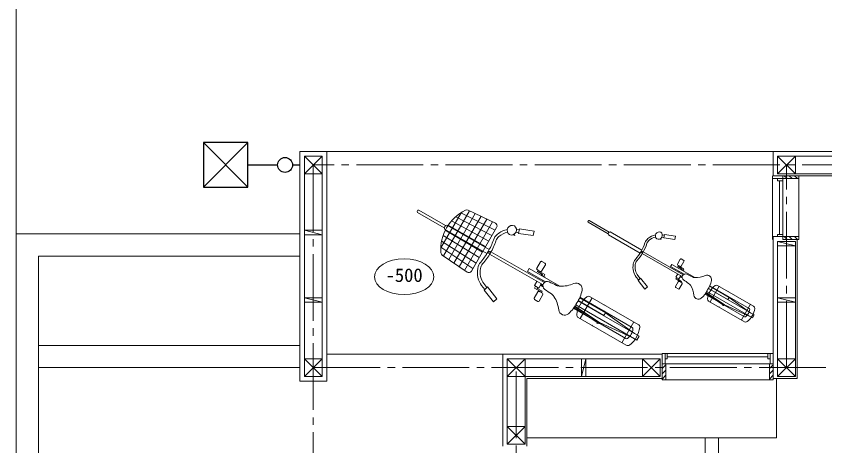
# Model space of a CAD drawing. Units: millimetres, scale not verified. Extents: x -10000 to 10000, y -6925 to 6925.
# Drawn here: x -6435 to -992, y 1139 to 4032 of the extents above; entities that cross this region are included whole.
import ezdxf
from ezdxf.enums import TextEntityAlignment as Align

# ---------------------------------------------------------------- set-up
doc = ezdxf.new("R2010")
doc.units = ezdxf.units.MM
doc.header["$LTSCALE"] = 50
doc.linetypes.add('CHAIN2', pattern=[12, 9, -1, 1, -1])
for name, color, linetype, lineweight in [('1-0', 5, 'CHAIN2', 9), ('1-1', 5, 'Continuous', 9), ('1-2', 5, 'Continuous', 9), ('1-3', 5, 'Continuous', 9), ('1-5', 5, 'Continuous', 9), ('1-8', 5, 'Continuous', 9), ('1-B', 5, 'Continuous', 9)]:
    doc.layers.add(name, color=color, linetype=linetype, lineweight=lineweight)
doc.styles.add('ＭＳ ゴシック', font='')
doc.styles.get('ＭＳ ゴシック').set_extended_font_data('MS Gothic')

msp = doc.modelspace()

# ---------------------------------------------------------------- linework, layer by layer
at = {"layer": '1-0'}
for p, q in [((8305.49, 3030.63), (-4434.51, 3030.63)), ((-4434.51, 3030.63), (-4434.51, -4249.37)), ((-1249.51, 1665.63), (-1249.51, 3030.63)), ((-4434.51, 1665.63), (6485.49, 1665.63)), ((-3069.51, -609.37), (-3069.51, 1665.63))]:
    msp.add_line(p, q, dxfattribs=at)
at = {"layer": '1-0', "linetype": 'Continuous'}
for p, q in [((-6284.51, -909.37), (-6284.51, 2415.63)), ((-6284.51, 2415.63), (-6284.51, -909.37))]:
    msp.add_line(p, q, dxfattribs=at)
at = {"layer": '1-1'}
for p, q in [((-1339.51, 3120.63), (-1339.51, 2958.13)), ((-1339.51, 3120.63), (-762.01, 3120.63)), ((-782.01, 2958.13), (-1339.51, 2958.13)), ((-1339.51, 2548.13), (-1339.51, 1593.13)), ((-1177.01, 1593.13), (-1177.01, 2528.13)), ((-2087.01, 1593.13), (-2997.01, 1593.13)), ((-2997.01, 1593.13), (-2997.01, 1138.13)), ((-1177.01, 1593.13), (-1339.51, 1593.13)), ((-4524.51, 1575.63), (-4344.51, 1575.63))]:
    msp.add_line(p, q, dxfattribs=at)
for points in [[(-4524.51, 1575.63), (-4524.51, 3120.63), (-4344.51, 3120.63), (-4344.51, 1575.63)], [(-3159.51, 1138.13), (-3159.51, 1755.63), (-2087.01, 1755.63)]]:
    msp.add_lwpolyline(points, dxfattribs=at)
at = {"layer": '1-2'}
for p, q in [((-4494.51, 3090.63), (-4494.51, 2970.63)), ((-4494.51, 3090.63), (-4494.51, 1605.63)), ((-4374.51, 3090.63), (-4494.51, 3090.63)), ((-4374.51, 3090.63), (-4494.51, 2970.63)), ((-4374.51, 2970.63), (-4494.51, 3090.63)), ((-4374.51, 2970.63), (-4374.51, 3090.63)), ((-4374.51, 3090.63), (-4374.51, 1605.63)), ((-1189.51, 3090.63), (-1309.51, 3090.63)), ((-1309.51, 3090.63), (-794.51, 3090.63)), ((-1309.51, 3090.63), (-1309.51, 2970.63)), ((-1189.51, 3090.63), (-1309.51, 2970.63)), ((-1189.51, 2970.63), (-1309.51, 3090.63)), ((-1189.51, 2970.63), (-1189.51, 3090.63)), ((-4494.51, 2970.63), (-4374.51, 2970.63)), ((-1309.51, 2970.63), (-1189.51, 2970.63)), ((-1309.51, 2970.63), (-794.51, 2970.63)), ((-4494.51, 2590.63), (-4494.51, 2560.63)), ((-4374.51, 2590.63), (-4494.51, 2590.63)), ((-4494.51, 2590.63), (-4374.51, 2560.63)), ((-4494.51, 2560.63), (-4374.51, 2560.63)), ((-4374.51, 2560.63), (-4374.51, 2590.63)), ((-1309.51, 2515.63), (-1309.51, 2485.63)), ((-1309.51, 2515.63), (-1309.51, 1605.63)), ((-1189.51, 2515.63), (-1309.51, 2515.63)), ((-1309.51, 2515.63), (-1189.51, 2485.63)), ((-1189.51, 2485.63), (-1189.51, 2515.63)), ((-1189.51, 1605.63), (-1189.51, 2515.63)), ((-1309.51, 2485.63), (-1189.51, 2485.63)), ((-4494.51, 2135.63), (-4494.51, 2105.63)), ((-4374.51, 2135.63), (-4494.51, 2135.63)), ((-4494.51, 2135.63), (-4374.51, 2105.63)), ((-4374.51, 2105.63), (-4374.51, 2135.63)), ((-1309.51, 2135.63), (-1309.51, 2105.63)), ((-1189.51, 2135.63), (-1309.51, 2135.63)), ((-1309.51, 2135.63), (-1189.51, 2105.63)), ((-1189.51, 2105.63), (-1189.51, 2135.63)), ((-4494.51, 2105.63), (-4374.51, 2105.63)), ((-1309.51, 2105.63), (-1189.51, 2105.63)), ((-4494.51, 1725.63), (-4494.51, 1605.63)), ((-4374.51, 1725.63), (-4494.51, 1725.63)), ((-4374.51, 1725.63), (-4494.51, 1605.63)), ((-4374.51, 1605.63), (-4494.51, 1725.63)), ((-4374.51, 1605.63), (-4374.51, 1725.63)), ((-3129.51, 1725.63), (-2099.51, 1725.63)), ((-3129.51, 1725.63), (-3129.51, 1150.63)), ((-3009.51, 1725.63), (-3129.51, 1605.63)), ((-3009.51, 1605.63), (-3129.51, 1725.63)), ((-3009.51, 1150.63), (-3009.51, 1725.63)), ((-2599.51, 1725.63), (-2629.51, 1725.63)), ((-2629.51, 1725.63), (-2629.51, 1605.63)), ((-2599.51, 1725.63), (-2629.51, 1605.63)), ((-2599.51, 1605.63), (-2599.51, 1725.63)), ((-2099.51, 1725.63), (-2219.51, 1725.63)), ((-2219.51, 1725.63), (-2219.51, 1605.63)), ((-2099.51, 1725.63), (-2219.51, 1605.63)), ((-2099.51, 1605.63), (-2219.51, 1725.63)), ((-2099.51, 1605.63), (-2099.51, 1725.63)), ((-1309.51, 1725.63), (-1309.51, 1605.63)), ((-1189.51, 1725.63), (-1309.51, 1725.63)), ((-1189.51, 1725.63), (-1309.51, 1605.63)), ((-1189.51, 1605.63), (-1309.51, 1725.63)), ((-1189.51, 1605.63), (-1189.51, 1725.63)), ((-4494.51, 1605.63), (-4374.51, 1605.63)), ((-2099.51, 1605.63), (-3129.51, 1605.63)), ((-2629.51, 1605.63), (-2599.51, 1605.63)), ((-2219.51, 1605.63), (-2099.51, 1605.63)), ((-1309.51, 1605.63), (-1189.51, 1605.63)), ((-3129.51, 1270.63), (-3129.51, 1150.63)), ((-3009.51, 1270.63), (-3129.51, 1270.63)), ((-3009.51, 1270.63), (-3129.51, 1150.63)), ((-3009.51, 1150.63), (-3129.51, 1270.63)), ((-3009.51, 1150.63), (-3009.51, 1270.63)), ((-3129.51, 1150.63), (-3009.51, 1150.63))]:
    msp.add_line(p, q, dxfattribs=at)
msp.add_lwpolyline([(-3129.51, 1605.63), (-3009.51, 1605.63), (-3009.51, 1725.63), (-3129.51, 1725.63)], close=True, dxfattribs=at)
at = {"layer": '1-3'}
for p, q in [((-1344.51, 2958.13), (-1344.51, 2528.13)), ((-1274.51, 2958.13), (-1167.01, 2958.13)), ((-1274.51, 2958.13), (-1274.51, 2528.13)), ((-1246.12, 2938.13), (-1266.12, 2958.13)), ((-1210.76, 2938.13), (-1230.76, 2958.13)), ((-1175.41, 2938.13), (-1195.41, 2958.13)), ((-1167.01, 2958.13), (-1167.01, 2528.13)), ((-1274.51, 2938.13), (-1344.51, 2938.13)), ((-1344.51, 2938.13), (-1167.01, 2938.13)), ((-1344.51, 2923.13), (-1344.51, 2563.13)), ((-1297.51, 2923.13), (-1297.51, 2563.13)), ((-1274.51, 2923.13), (-1274.51, 2563.13)), ((-1167.01, 2938.13), (-1167.01, 2548.13)), ((-1344.51, 2528.13), (-1344.51, 2563.13)), ((-1274.51, 2528.13), (-1274.51, 2563.13)), ((-1274.51, 2548.13), (-1344.51, 2548.13)), ((-1344.51, 2548.13), (-1167.01, 2548.13)), ((-1274.51, 2528.13), (-1167.01, 2528.13)), ((-1246.12, 2528.13), (-1266.12, 2548.13)), ((-1210.76, 2528.13), (-1230.76, 2548.13)), ((-1175.41, 2528.13), (-1195.41, 2548.13)), ((-1167.01, 2528.13), (-1167.01, 2548.13)), ((-2087.01, 1760.63), (-1339.51, 1760.63)), ((-2087.01, 1760.63), (-2087.01, 1583.13)), ((-2067.01, 1760.63), (-2067.01, 1690.63)), ((-2052.01, 1760.63), (-1374.51, 1760.63)), ((-1339.51, 1760.63), (-1374.51, 1760.63)), ((-1359.51, 1760.63), (-1359.51, 1690.63)), ((-1339.51, 1760.63), (-1339.51, 1583.13)), ((-2087.01, 1690.63), (-1339.51, 1690.63)), ((-2062.01, 1583.13), (-2062.01, 1690.63)), ((-2052.01, 1737.63), (-1374.51, 1737.63)), ((-2052.01, 1690.63), (-1374.51, 1690.63)), ((-1339.51, 1690.63), (-1374.51, 1690.63)), ((-1364.51, 1583.13), (-1364.51, 1690.63)), ((-2087.01, 1659.73), (-2062.01, 1684.73)), ((-2087.01, 1624.38), (-2062.01, 1649.38)), ((-1364.51, 1659.73), (-1339.51, 1684.73)), ((-1364.51, 1624.38), (-1339.51, 1649.38)), ((-2087.01, 1589.02), (-2062.01, 1614.02)), ((-1339.51, 1583.13), (-2087.01, 1583.13)), ((-1364.51, 1583.13), (-2062.01, 1583.13)), ((-1389.51, 1583.13), (-1389.51, 1585.63)), ((-1364.51, 1589.02), (-1339.51, 1614.02)), ((-1339.51, 1583.13), (-1364.51, 1583.13))]:
    msp.add_line(p, q, dxfattribs=at)
for points in [[(-1274.51, 2923.13), (-1309.51, 2923.13), (-1309.51, 2938.13)], [(-1274.51, 2563.13), (-1309.51, 2563.13), (-1309.51, 2548.13)], [(-2052.01, 1760.63), (-2052.01, 1725.63), (-2067.01, 1725.63)], [(-1374.51, 1760.63), (-1374.51, 1725.63), (-1359.51, 1725.63)]]:
    msp.add_lwpolyline(points, dxfattribs=at)
at = {"layer": '1-5', "color": 7, "lineweight": 25}
for p, q in [((-4874.51, 2880.63), (-5174.51, 3180.63)), ((-4874.51, 3180.63), (-5174.51, 2880.63)), ((-4874.51, 3030.63), (-4674.51, 3030.63)), ((-4574.51, 3030.63), (-4524.51, 3030.63))]:
    msp.add_line(p, q, dxfattribs=at)
at = {"layer": '1-5'}
for p, q in [((-1339.51, 3120.63), (-4344.51, 3120.63)), ((-3159.51, 1755.63), (-4344.51, 1755.63)), ((-4524.51, 1665.63), (-6284.51, 1665.63)), ((-1317.01, 1593.13), (-1317.01, 1193.13)), ((-1317.01, 1193.13), (-2997.01, 1193.13)), ((-1797.01, -536.87), (-1797.01, 1193.13)), ((-1707.01, -524.37), (-1707.01, 1193.13))]:
    msp.add_line(p, q, dxfattribs=at)
at = {"layer": '1-5', "color": 7, "lineweight": 25}
msp.add_lwpolyline([(-5174.51, 3180.63), (-5174.51, 2880.63), (-4874.51, 2880.63), (-4874.51, 3180.63)], close=True, dxfattribs=at)
msp.add_circle((-4624.51, 3030.63), 50, dxfattribs=at)
at = {"layer": '1-8'}
for p, q in [((-6434.51, 6925), (-6434.51, -5925)), ((-3724.57, 2726.46), (-3543.76, 2622.07)), ((-3383.17, 2721.71), (-3558.62, 2417.83)), ((-3209.26, 2638.63), (-3391.87, 2725.86)), ((-3733.43, 2711.1), (-3552.63, 2606.72)), ((-3576.02, 2473.33), (-3439.95, 2709.03)), ((-3344.41, 2703.19), (-3523.21, 2393.52)), ((-3305.65, 2684.68), (-3487.79, 2369.21)), ((-3232.08, 2555.16), (-3475.94, 2682.19)), ((-3210.73, 2592.14), (-3442.12, 2707.64)), ((-3250.22, 2460.11), (-3535.95, 2625.07)), ((-3274.78, 2481.2), (-3527.09, 2623.96)), ((-3253.43, 2518.18), (-3503.92, 2654.24)), ((-3266.9, 2666.16), (-3452.37, 2344.9)), ((-3228.14, 2647.64), (-3416.96, 2320.59)), ((-2585.23, 2645.19), (-2449.63, 2566.9)), ((-2578.58, 2656.71), (-2442.98, 2578.42)), ((-4524.51, 2565.63), (-6434.51, 2565.63)), ((-3265.59, 2433.49), (-3551.32, 2598.45)), ((-3296.14, 2444.21), (-3545.93, 2591.33)), ((-3370.52, 2315.37), (-3200.4, 2610.04)), ((-3087.03, 2561.5), (-3077.97, 2555.45)), ((-3077.18, 2556.32), (-3082.68, 2564.08)), ((-3071.26, 2577.08), (-3052.88, 2574.4)), ((-3067.15, 2596.43), (-3048.72, 2593.74)), ((-3047.44, 2599.72), (-2947.49, 2585.12)), ((-2947.49, 2585.12), (-2953.98, 2554.91)), ((-2234.35, 2436.98), (-2448.65, 2560.7)), ((-2222.82, 2456.94), (-2437.12, 2580.67)), ((-2085.52, 2559.19), (-2071.7, 2557.17)), ((-2070.73, 2561.65), (-1995.77, 2550.7)), ((-3338.84, 2370.25), (-3570.78, 2517.92)), ((-3317.49, 2407.23), (-3560.56, 2556.13)), ((-2100.42, 2532.99), (-2093.63, 2528.45)), ((-2093.04, 2529.1), (-2097.16, 2534.92)), ((-2088.6, 2544.67), (-2074.82, 2542.66)), ((-1995.77, 2550.7), (-2000.64, 2528.05)), ((-3360.19, 2333.27), (-3575.91, 2475.91)), ((-4524.51, 2415.63), (-6284.51, 2415.63)), ((-3399.71, 2308.75), (-3566.57, 2423.28)), ((-3247.67, 2430.65), (-2888.22, 2223.12)), ((-3238.8, 2446), (-2879.35, 2238.48)), ((-2220.91, 2434.85), (-1951.32, 2279.2)), ((-2214.25, 2446.37), (-1944.67, 2290.72)), ((-1964.66, 2395.57), (-1983.35, 2363.21)), ((-1941.52, 2388.1), (-1957.7, 2397.44)), ((-2906.01, 2378.28), (-2930.92, 2335.13)), ((-2872.67, 2359.03), (-2897.58, 2315.88)), ((-2875.16, 2368.31), (-2896.73, 2380.77)), ((-2029.47, 2347.18), (-2021.33, 2361.29)), ((-2029.47, 2347.18), (-1938.54, 2294.68)), ((-2021.33, 2361.29), (-1866.47, 2271.88)), ((-1981.48, 2356.25), (-1975.56, 2352.83)), ((-1941.61, 2331), (-1977.13, 2351.51)), ((-1976.53, 2351.16), (-1975.56, 2352.83)), ((-1972.19, 2348.65), (-1971.22, 2350.33)), ((-1965.3, 2346.91), (-1971.22, 2350.33)), ((-1939.66, 2381.14), (-1958.34, 2348.77)), ((-2992.42, 2313.76), (-2981.56, 2332.57)), ((-2992.42, 2313.76), (-2871.18, 2243.76)), ((-2981.56, 2332.57), (-2775.08, 2213.36)), ((-2928.44, 2325.85), (-2920.54, 2321.29)), ((-2875.28, 2292.18), (-2922.64, 2319.52)), ((-2921.83, 2319.06), (-2920.54, 2321.29)), ((-2916.05, 2315.72), (-2914.76, 2317.95)), ((-2906.86, 2313.4), (-2914.76, 2317.95)), ((-2905.15, 2288.45), (-2903.61, 2291.13)), ((-2875.07, 2274.65), (-2903.61, 2291.13)), ((-2892.19, 2293), (-2895.86, 2286.66)), ((-2875.28, 2292.18), (-2882.81, 2279.13)), ((-1994.61, 2275.21), (-1982.06, 2296.95)), ((-1975.41, 2308.47), (-1972.16, 2314.1)), ((-1964.02, 2328.2), (-1962.86, 2330.21)), ((-1941.46, 2317.85), (-1962.86, 2330.21)), ((-1954.3, 2331.62), (-1957.05, 2326.86)), ((-1954.01, 2296.11), (-1950.76, 2301.74)), ((-1941.61, 2331), (-1947.27, 2321.21)), ((-1942.62, 2315.84), (-1941.46, 2317.85)), ((-3286.79, 2231.88), (-3265.9, 2205.44)), ((-2945.95, 2217.8), (-2929.21, 2246.78)), ((-2920.34, 2262.14), (-2916.01, 2269.64)), ((-2891.8, 2245.67), (-2887.47, 2253.17)), ((-2876.61, 2271.98), (-2875.07, 2274.65)), ((-2261.25, 2275.82), (-2245.58, 2255.99)), ((-2250.25, 2285.77), (-2234.58, 2265.94)), ((-2248.98, 2252.91), (-2202.02, 2193.47)), ((-1996.41, 2211.93), (-1977.73, 2244.29)), ((-1994.61, 2275.21), (-1973.21, 2262.85)), ((-1994.46, 2262.06), (-1988.8, 2271.85)), ((-1994.46, 2262.06), (-1958.94, 2241.56)), ((-1981.77, 2261.45), (-1979.02, 2266.21)), ((-1973.21, 2262.85), (-1960.66, 2284.59)), ((-1970.77, 2246.15), (-1964.85, 2242.74)), ((-1963.88, 2244.41), (-1964.85, 2242.74)), ((-1964.37, 2278.17), (-1951.27, 2269.49)), ((-1961.53, 2283.08), (-1951.73, 2276.59)), ((-1959.54, 2241.91), (-1960.51, 2240.23)), ((-1954.59, 2236.81), (-1960.51, 2240.23)), ((-3301.46, 2218.61), (-3280.57, 2192.17)), ((-3285.1, 2188.07), (-3222.49, 2108.8)), ((-2945.95, 2217.8), (-2917.41, 2201.32)), ((-2945.74, 2200.27), (-2938.2, 2213.32)), ((-2945.74, 2200.27), (-2898.38, 2172.93)), ((-2928.82, 2199.45), (-2925.15, 2205.79)), ((-2917.41, 2201.32), (-2900.67, 2230.31)), ((-2914.15, 2179.06), (-2906.25, 2174.5)), ((-2905.62, 2221.74), (-2888.15, 2210.17)), ((-2901.84, 2228.28), (-2888.77, 2219.63)), ((-2202.02, 2193.47), (-2184.84, 2209.01)), ((-1994.55, 2204.97), (-1978.37, 2195.62)), ((-1971.4, 2197.49), (-1952.72, 2229.85)), ((-1786.41, 2178.36), (-1477.99, 2000.29)), ((-1774.89, 2198.33), (-1466.46, 2020.26)), ((-1774.07, 2199.72), (-1644.05, 2124.66)), ((-1766.57, 2214.21), (-1635.9, 2138.76)), ((-1765.43, 2216.75), (-1500.98, 2064.07)), ((-1763.94, 2108.61), (-1703.24, 2213.74)), ((-1712.84, 2219.28), (-1470.87, 2079.58)), ((-3222.49, 2108.8), (-3199.58, 2129.54)), ((-2948.34, 2133.42), (-2923.43, 2176.57)), ((-2945.86, 2124.14), (-2924.28, 2111.68)), ((-2915, 2114.17), (-2890.09, 2157.32)), ((-2904.96, 2176.73), (-2906.25, 2174.5)), ((-2899.18, 2173.39), (-2900.47, 2171.16)), ((-2892.57, 2166.6), (-2900.47, 2171.16)), ((-2641.89, 2136.46), (-2467.66, 2035.87)), ((-2640.37, 2139.85), (-2287.77, 1936.28)), ((-2638.37, 1995.66), (-2557.45, 2135.83)), ((-2570.25, 2143.22), (-2247.62, 1956.95)), ((-1797.65, 2160.96), (-1533.2, 2008.28)), ((-1793.81, 2166.38), (-1669.42, 2084.01)), ((-1790.72, 2171.11), (-1666.3, 2088.73)), ((-1646.43, 2144.84), (-1644.81, 2147.63)), ((-1644.81, 2147.63), (-1640.08, 2144.9)), ((-1635.9, 2138.76), (-1644.05, 2124.66)), ((-1641.69, 2142.11), (-1640.08, 2144.9)), ((-1635.9, 2138.76), (-1489.05, 2033.3)), ((-2678.21, 2072.69), (-2512.35, 1962.87)), ((-2674.09, 2079), (-2508.19, 1969.15)), ((-2668.34, 2088.67), (-2257.11, 1851.24)), ((-2652.98, 2115.29), (-2241.74, 1877.86)), ((-2651.88, 2117.15), (-2478.52, 2017.06)), ((-1773.53, 2114.15), (-1531.56, 1974.45)), ((-1680.12, 2086.49), (-1678.19, 2089.82)), ((-1680.12, 2086.49), (-1675.38, 2083.75)), ((-1675.38, 2083.75), (-1673.62, 2086.8)), ((-1666.3, 2088.73), (-1669.12, 2083.84)), ((-1666.3, 2088.73), (-1500.58, 2013.33)), ((-1553.41, 1987.06), (-1492.71, 2092.19)), ((-2683.32, 2065.47), (-2330.72, 1861.89)), ((-2481.69, 2043.97), (-2479.54, 2047.7)), ((-2479.54, 2047.7), (-2473.23, 2044.05)), ((-2467.66, 2035.87), (-2478.52, 2017.06)), ((-2475.38, 2040.32), (-2473.23, 2044.05)), ((-2467.66, 2035.87), (-2271.86, 1895.25)), ((-1477.99, 2000.29), (-1466.46, 2020.26)), ((-2651.17, 2003.05), (-2328.55, 1816.78)), ((-2526.61, 1966.17), (-2524.05, 1970.61)), ((-2526.61, 1966.17), (-2520.3, 1962.52)), ((-2520.3, 1962.52), (-2517.96, 1966.58)), ((-2508.19, 1969.15), (-2511.95, 1962.64)), ((-2508.19, 1969.15), (-2287.23, 1868.63)), ((-2357.67, 1833.6), (-2276.74, 1973.77)), ((-2257.11, 1851.24), (-2241.74, 1877.86)), ((-4524.51, 1815.63), (-6284.51, 1815.63)), ((-4524.51, 1665.63), (-6284.51, 1665.63))]:
    msp.add_line(p, q, dxfattribs=at)
for points in [[(-3047.44, 2599.72), (-3053.94, 2569.51), (-2953.98, 2554.91)], [(-2070.73, 2561.65), (-2075.61, 2538.99), (-2000.64, 2528.05)], [(-1954.3, 2331.62), (-1980.04, 2346.47), (-1977.13, 2351.51)], [(-2892.19, 2293), (-2926.51, 2312.82), (-2922.64, 2319.52)], [(-2248.98, 2252.91), (-2231.8, 2268.46), (-2184.84, 2209.01)], [(-1981.77, 2261.45), (-1956.03, 2246.59), (-1958.94, 2241.56)], [(-3285.1, 2188.07), (-3262.19, 2208.8), (-3199.58, 2129.54)], [(-2928.82, 2199.45), (-2894.5, 2179.63), (-2898.38, 2172.93)]]:
    msp.add_lwpolyline(points, dxfattribs=at)
for centre, radius, start, end in [((-3725.28, 2716.64), 9.85, 85.81183, 214.18817), ((-3283.44, 2461.54), 292.82, 115.48353, 184.51647), ((-3400.66, 2707.47), 20.39, 64.46509, 115.48353), ((-3532.95, 2605.6), 19.71, 98.74975, 201.25025), ((-3218.05, 2620.23), 20.39, 330, 64.46509), ((-2579.12, 2649.34), 7.39, 85.81183, 214.18817), ((-2434.87, 2566.06), 14.78, 98.74975, 201.25025), ((-3555.03, 2440.09), 20.39, 184.51647, 235.53491), ((-1960.25, 2393.03), 5.1, 60, 150), ((-2900.13, 2374.88), 6.79, 60, 150), ((-2878.55, 2362.43), 6.79, 330, 60), ((-1978.94, 2360.66), 5.1, 150, 240), ((-1962.75, 2351.32), 5.1, 240, 330), ((-1944.07, 2383.68), 5.1, 330, 60), ((-3388.18, 2325.56), 20.39, 235.53491, 330), ((-2925.04, 2331.74), 6.79, 150, 240), ((-2903.47, 2319.28), 6.79, 240, 330), ((-1929.81, 2274.46), 22.03, 65.2799, 150), ((-2492.97, 1051.18), 1368.71, 63.54883, 65.2799), ((-1783.88, 2257.85), 29.91, 349.35808, 112.93507), ((-2859.54, 2216.8), 29.37, 65.2799, 150), ((-3610.43, 585.76), 1824.95, 63.54883, 65.2799), ((-2664.97, 2194.65), 39.88, 349.35808, 112.93507), ((-1973.32, 2241.74), 5.1, 60, 150), ((-1957.13, 2232.4), 5.1, 330, 60), ((-1929.81, 2274.46), 22.03, 150, 234.7201), ((-1152, 3373.82), 1368.71, 234.7201, 236.45117), ((-1931.34, 2198.54), 41.48, 31.93362, 56.45117), ((-1864.83, 2313.75), 41.48, 243.54883, 268.06638), ((-1860.59, 2439.14), 166.94, 268.06638, 292.93507), ((-1916.99, 2282.86), 165.34, 325.25158, 349.35808), ((-2917.55, 2173.17), 6.79, 60, 150), ((-2859.54, 2216.8), 29.37, 150, 234.7201), ((-1822.46, 3682.61), 1824.95, 234.7201, 236.45117), ((-2772.89, 2269.18), 55.3, 243.54883, 268.06638), ((-2767.25, 2436.38), 222.59, 268.06638, 292.93507), ((-2842.44, 2228), 220.46, 325.25158, 349.35808), ((-1992, 2209.38), 5.1, 150, 240), ((-1975.82, 2200.04), 5.1, 240, 330), ((-2037.82, 2132.18), 166.94, 7.06493, 31.93362), ((-1930.67, 2259.16), 165.34, 310.64192, 334.74842), ((-1653.04, 2114.67), 128.85, 126.43303, 173.56697), ((-1720.48, 2206.04), 15.29, 60, 126.43303), ((-1648.26, 2164.34), 15.29, 60, 75.84876), ((-2942.46, 2130.02), 6.79, 150, 240), ((-2895.97, 2160.71), 6.79, 330, 60), ((-2861.58, 2115.57), 55.3, 31.93362, 56.45117), ((-3003.55, 2027.09), 222.59, 7.06493, 31.93362), ((-2490.51, 2003.74), 171.81, 126.43303, 173.56697), ((-2580.44, 2125.57), 20.39, 60, 126.43303), ((-1842.46, 2156.39), 29.91, 187.06493, 310.64192), ((-1765.89, 2127.39), 15.29, 173.56697, 240), ((-2920.88, 2117.57), 6.79, 240, 330), ((-2860.69, 2196.39), 220.46, 310.64192, 334.74842), ((-2484.14, 2069.97), 20.39, 60, 75.84876), ((-1693.67, 2085.7), 15.29, 224.15124, 240), ((-1478.51, 2066.34), 15.29, 353.56697, 60), ((-2743.07, 2059.37), 39.88, 187.06493, 310.64192), ((-2640.98, 2020.71), 20.39, 173.56697, 240), ((-1561.24, 2061.67), 64.15, 304.14036, 355.85964), ((-1591.37, 2079.06), 128.85, 306.43303, 353.56697), ((-1504.73, 2057.58), 7.5, 355.85964, 60), ((-1529.45, 2014.78), 7.5, 240, 304.14036), ((-1523.92, 1987.69), 15.29, 240, 306.43303), ((-2544.68, 1965.11), 20.39, 224.15124, 240), ((-2368.11, 1933.07), 85.54, 304.14036, 355.85964), ((-2408.28, 1956.26), 171.81, 306.43303, 353.56697), ((-2292.77, 1927.62), 10, 355.85964, 60), ((-2257.81, 1939.3), 20.39, 353.56697, 60), ((-2325.72, 1870.55), 10, 240, 304.14036), ((-2318.35, 1834.44), 20.39, 240, 306.43303)]:
    msp.add_arc(centre, radius, start, end, dxfattribs=at)
for centre, major_axis in [((-3098.11, 2590.89), (-16.77, -29.04)), ((-2108.74, 2555.03), (-12.58, -21.78)), ((-3250.61, 2442.58), (-3.61, -6.26)), ((-2223.11, 2443.8), (-2.71, -4.69))]:
    msp.add_ellipse(centre, major_axis=major_axis, ratio=0.9, dxfattribs=at)
for centre, major_axis, start_param, end_param in [((-3155.05, 2505.41), (-38.79, -67.19), 4.3105012, 4.9287642), ((-3111.9, 2443.14), (-80.14, -138.81), 3.8213489, 4.3105012), ((-3111.9, 2443.14), (-70.14, -121.49), 3.8309842, 4.3105012), ((-2119.08, 2444.22), (-60.11, -104.11), 3.8213489, 4.3105012), ((-3568.48, 2626.1), (-199.19, -345.01), 1.5707963, 1.7871715), ((-3568.48, 2626.1), (-209.19, -362.33), 1.5707963, 1.7871715), ((-3155.05, 2505.41), (-28.79, -49.87), 4.3105012, 4.9287642), ((-3078.19, 2556.49), (-0.559, -0.968), 0.7866604, 1.8992185), ((-2461.51, 2581.44), (-149.4, -258.76), 1.5707963, 1.7871715), ((-2151.44, 2490.92), (-29.09, -50.39), 4.3105012, 4.9287642), ((-2151.44, 2490.92), (-21.59, -37.4), 4.3105012, 4.9287642), ((-2119.08, 2444.22), (-52.61, -91.12), 3.8309842, 4.3105012), ((-2093.8, 2529.23), (-0.419, -0.726), 0.7866604, 1.8992185), ((-2461.51, 2581.44), (-156.9, -271.75), 1.5707963, 1.7871715), ((-3568.48, 2626.1), (-199.19, -345.01), 1.3544211, 1.5707963), ((-3568.48, 2626.1), (-209.19, -362.33), 1.3544211, 1.5707963), ((-2461.51, 2581.44), (-149.4, -258.76), 1.3544211, 1.5707963), ((-2461.51, 2581.44), (-156.9, -271.75), 1.3544211, 1.5707963), ((-3257.23, 2328.41), (-38.79, -67.19), 4.4960138, 5.1142768), ((-3257.23, 2328.41), (-28.79, -49.87), 4.4960138, 5.1142768), ((-2171.46, 2353.5), (-60.11, -104.11), 5.1142768, 5.9151915), ((-2228.08, 2358.17), (-29.09, -50.39), 4.4960138, 5.1142768), ((-2171.46, 2353.5), (-52.61, -91.12), 5.1142768, 5.9151915), ((-2228.08, 2358.17), (-21.59, -37.4), 4.4960138, 5.1142768), ((-3181.74, 2322.18), (-80.14, -138.81), 5.1142768, 5.9151915), ((-3181.74, 2322.18), (-70.14, -121.49), 5.1142768, 5.9151915)]:
    msp.add_ellipse(centre, major_axis=major_axis, ratio=0.9, start_param=start_param, end_param=end_param, dxfattribs=at)
at = {"layer": '1-B'}
msp.add_ellipse((-3822.9, 2277.78), major_axis=(200, 0), ratio=0.6, dxfattribs=at)

# ---------------------------------------------------------------- texts
at = {"layer": '1-B', "style": 'ＭＳ ゴシック'}
msp.add_text('-500', height=91.64, dxfattribs=at).set_placement((-3947.9, 2215.28), align=Align.BOTTOM_LEFT)

doc.saveas('drawing.dxf')
